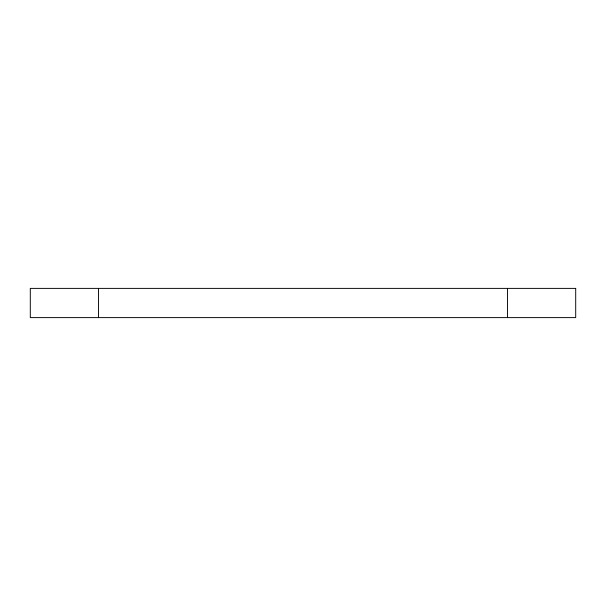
<?xml version="1.0" encoding="UTF-8"?>
<svg xmlns="http://www.w3.org/2000/svg" width="606" height="606" viewBox="0 0 606 606"><rect width="100%" height="100%" fill="white"/><g stroke="black" fill="none" stroke-linecap="round" stroke-linejoin="round"><path stroke-width="0.91" d="M507.525 288.388L507.525 317.612M98.475 288.388L98.475 317.612M575.7 288.388L30.3 288.388L30.3 317.612L575.7 317.612L575.7 288.388"/></g></svg>
